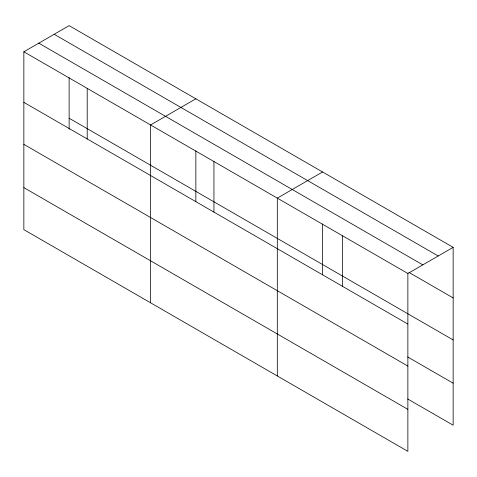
<?xml version="1.0" encoding="UTF-8"?>
<svg xmlns="http://www.w3.org/2000/svg" width="477" height="477" viewBox="0 0 477 477"><rect width="100%" height="100%" fill="white"/><g stroke="black" fill="none" stroke-linecap="round" stroke-linejoin="round"><path stroke-width="0.72" d="M23.85 51.79L407.871 273.5L407.871 451.349L23.85 229.64L23.85 51.79L69.129 25.651L453.15 247.36L453.15 425.21L407.71 398.975M195.856 98.811L150.577 124.956L150.577 302.806M322.583 171.976L277.304 198.122L277.304 375.971M407.871 273.5L453.15 247.36M54.187 34.272L438.208 255.988M38.792 43.163L422.813 264.878M408.986 272.427L453.15 297.922M69.129 118.218L453.15 339.928M23.85 102.358L407.871 324.068M407.71 356.969L453.15 383.204M23.85 144.358L407.871 366.074M23.85 187.634L407.871 409.349M342.587 235.811L342.587 286.379M322.583 224.017L322.583 274.818M213.94 161.536L213.94 212.104M195.856 150.851L195.856 201.652M87.213 88.376L87.213 138.938M69.129 77.685L69.129 129.219"/></g></svg>
